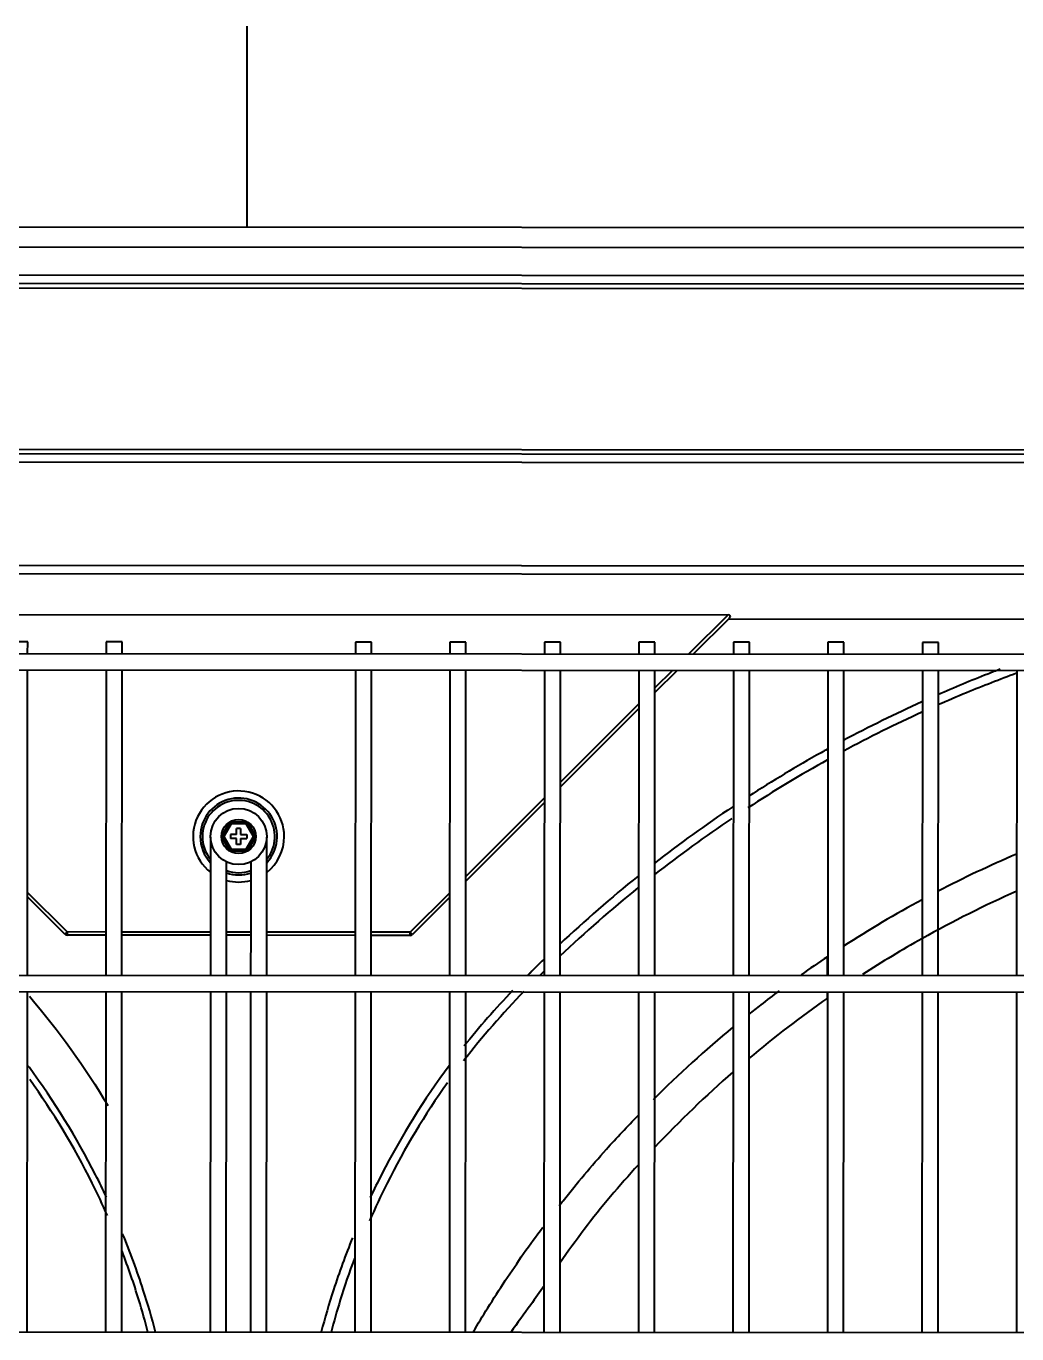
# Model space of a CAD drawing. Extents: x 58467 to 79089, y -33726 to -17391.
# Drawn here: x 72333.04 to 72357.67, y -20956.58 to -20924.04 of the extents above; entities that cross this region are included whole.
import ezdxf

# ---------------------------------------------------------------- set-up
doc = ezdxf.new("R2010")
doc.units = 0
doc.header["$LTSCALE"] = 100
doc.layers.add('+ENTE-ST-DOSEME USTU KONDDRENAJ', color=110, linetype='DOSEMEUSTUKONDENSDRENAJ_LINE', lineweight=40)
doc.linetypes.add('DOSEMEUSTUKONDENSDRENAJ_LINE', pattern='A,300,-40,["CD",Standard,S=15,R=0,X=-35,Y=-7.5],0', length=340)

# ---------------------------------------------------------------- blocks, each defined once
blk = doc.blocks.new('FUAYE KLİMA SANT')
at = {"color": 3}
for p, q in [((54125.869, -33630.125, 1.271), (54125.872, -33625.125, 1.271)), ((54067.687, -33630.089, 1.271), (54183.689, -33630.16, 1.271)), ((54183.689, -33630.66, 1.271), (54067.687, -33630.589, 1.271)), ((54073.094, -33631.288, 1.271), (54178.238, -33631.352, 1.271)), ((54178.238, -33631.677, 1.271), (54073.093, -33631.612, 1.271)), ((54178.238, -33631.564, 1.271), (54073.094, -33631.5, 1.271)), ((54073.091, -33635.618, 1.271), (54178.236, -33635.682, 1.271)), ((54073.091, -33635.73, 1.271), (54178.235, -33635.794, 1.271)), ((54178.235, -33636.006, 1.271), (54073.091, -33635.942, 1.271)), ((54073.082, -33638.509, 1.271), (54178.241, -33638.573, 1.271)), ((54178.088, -33638.785, 1.271), (54073.235, -33638.721, 1.271)), ((54113.496, -33639.758, 1.271), (54137.825, -33639.773, 1.271)), ((54137.825, -33639.773, 1.271), (54136.844, -33640.752, 1.271)), ((54137.858, -33639.853, 1.271), (54136.957, -33640.752, 1.271)), ((54137.838, -33639.873, 1.271), (54148.66, -33639.879, 1.271)), ((54178.409, -33640.777, 1.271), (54072.954, -33640.713, 1.271)), ((54120.411, -33640.442, 1.271), (54120.011, -33640.442, 1.271)), ((54120.41, -33640.742, 1.271), (54120.411, -33640.442, 1.271)), ((54122.36, -33640.443, 1.271), (54122.36, -33640.744, 1.271)), ((54122.76, -33640.444, 1.271), (54122.36, -33640.443, 1.271)), ((54122.76, -33640.744, 1.271), (54122.76, -33640.444, 1.271)), ((54128.559, -33640.447, 1.271), (54128.559, -33640.747, 1.271)), ((54128.959, -33640.447, 1.271), (54128.559, -33640.447, 1.271)), ((54128.959, -33640.748, 1.271), (54128.959, -33640.447, 1.271)), ((54130.909, -33640.449, 1.271), (54130.909, -33640.749, 1.271)), ((54131.309, -33640.449, 1.271), (54130.909, -33640.449, 1.271)), ((54131.309, -33640.749, 1.271), (54131.309, -33640.449, 1.271)), ((54133.259, -33640.45, 1.271), (54133.258, -33640.75, 1.271)), ((54133.659, -33640.45, 1.271), (54133.259, -33640.45, 1.271)), ((54133.658, -33640.751, 1.271), (54133.659, -33640.45, 1.271)), ((54135.608, -33640.451, 1.271), (54135.608, -33640.752, 1.271)), ((54136.008, -33640.452, 1.271), (54135.608, -33640.451, 1.271)), ((54136.008, -33640.752, 1.271), (54136.008, -33640.452, 1.271)), ((54137.958, -33640.453, 1.271), (54137.958, -33640.753, 1.271)), ((54138.358, -33640.453, 1.271), (54137.958, -33640.453, 1.271)), ((54138.358, -33640.753, 1.271), (54138.358, -33640.453, 1.271)), ((54140.308, -33640.454, 1.271), (54140.307, -33640.755, 1.271)), ((54140.707, -33640.455, 1.271), (54140.308, -33640.454, 1.271)), ((54140.707, -33640.755, 1.271), (54140.707, -33640.455, 1.271)), ((54142.657, -33640.456, 1.271), (54142.657, -33640.756, 1.271)), ((54143.057, -33640.456, 1.271), (54142.657, -33640.456, 1.271)), ((54143.057, -33640.756, 1.271), (54143.057, -33640.456, 1.271)), ((54072.954, -33641.113, 1.271), (54178.409, -33641.177, 1.271)), ((54120.406, -33648.741, 1.271), (54120.41, -33641.142, 1.271)), ((54122.36, -33641.144, 1.271), (54122.355, -33648.743, 1.271)), ((54122.755, -33648.743, 1.271), (54122.76, -33641.144, 1.271)), ((54128.559, -33641.147, 1.271), (54128.554, -33648.746, 1.271)), ((54128.954, -33648.747, 1.271), (54128.959, -33641.148, 1.271)), ((54130.909, -33641.149, 1.271), (54130.904, -33648.748, 1.271)), ((54131.304, -33648.748, 1.271), (54131.309, -33641.149, 1.271)), ((54133.258, -33641.15, 1.271), (54133.254, -33648.749, 1.271)), ((54133.654, -33648.749, 1.271), (54133.658, -33641.151, 1.271)), ((54135.608, -33641.152, 1.271), (54135.603, -33648.751, 1.271)), ((54136.003, -33648.751, 1.271), (54136.008, -33641.152, 1.271)), ((54136.557, -33641.152, 1.271), (54136.007, -33641.701, 1.271)), ((54136.444, -33641.152, 1.271), (54136.008, -33641.588, 1.271)), ((54137.958, -33641.153, 1.271), (54137.953, -33648.752, 1.271)), ((54138.353, -33648.752, 1.271), (54138.357, -33641.153, 1.271)), ((54140.307, -33641.155, 1.271), (54140.303, -33648.754, 1.271)), ((54140.702, -33648.754, 1.271), (54140.707, -33641.155, 1.271)), ((54142.657, -33641.156, 1.271), (54142.652, -33648.755, 1.271)), ((54143.052, -33648.755, 1.271), (54143.057, -33641.156, 1.271)), ((54145.006, -33641.157, 1.271), (54145.002, -33648.756, 1.271)), ((54135.607, -33641.988, 1.271), (54133.657, -33643.936, 1.271)), ((54135.607, -33642.101, 1.271), (54133.656, -33644.049, 1.271)), ((54133.256, -33644.336, 1.271), (54131.305, -33646.284, 1.271)), ((54133.256, -33644.449, 1.271), (54131.305, -33646.397, 1.271)), ((54125.232, -33645.285, 1.271), (54125.445, -33644.918, 1.271)), ((54125.445, -33644.918, 1.271), (54125.87, -33644.918, 1.271)), ((54125.474, -33644.968, 1.271), (54125.445, -33644.918, 1.271)), ((54125.87, -33644.918, 1.271), (54125.841, -33644.968, 1.271)), ((54125.87, -33644.918, 1.271), (54126.082, -33645.286, 1.271)), ((54125.474, -33644.968, 1.271), (54125.29, -33645.285, 1.271)), ((54125.457, -33645.236, 1.271), (54125.457, -33645.336, 1.271)), ((54125.607, -33645.236, 1.271), (54125.457, -33645.236, 1.271)), ((54125.841, -33644.968, 1.271), (54125.474, -33644.968, 1.271)), ((54125.707, -33645.086, 1.271), (54125.607, -33645.086, 1.271)), ((54125.607, -33645.236, 1.271), (54125.607, -33645.086, 1.271)), ((54125.707, -33645.086, 1.271), (54125.707, -33645.236, 1.271)), ((54125.707, -33645.236, 1.271), (54125.857, -33645.236, 1.271)), ((54126.024, -33645.286, 1.271), (54125.841, -33644.968, 1.271)), ((54125.857, -33645.236, 1.271), (54125.857, -33645.336, 1.271)), ((54124.957, -33645.299, 1.271), (54124.957, -33646.678, 1.271)), ((54125.445, -33645.654, 1.271), (54125.232, -33645.285, 1.271)), ((54125.29, -33645.285, 1.271), (54125.232, -33645.285, 1.271)), ((54125.29, -33645.285, 1.271), (54125.473, -33645.604, 1.271)), ((54125.473, -33645.604, 1.271), (54125.445, -33645.654, 1.271)), ((54125.607, -33645.336, 1.271), (54125.457, -33645.336, 1.271)), ((54125.473, -33645.604, 1.271), (54125.841, -33645.604, 1.271)), ((54125.607, -33645.486, 1.271), (54125.607, -33645.336, 1.271)), ((54125.707, -33645.486, 1.271), (54125.607, -33645.486, 1.271)), ((54125.707, -33645.336, 1.271), (54125.707, -33645.486, 1.271)), ((54125.707, -33645.336, 1.271), (54125.857, -33645.336, 1.271)), ((54125.841, -33645.604, 1.271), (54126.024, -33645.286, 1.271)), ((54125.869, -33645.654, 1.271), (54125.841, -33645.604, 1.271)), ((54126.082, -33645.286, 1.271), (54125.869, -33645.654, 1.271)), ((54126.082, -33645.286, 1.271), (54126.024, -33645.286, 1.271)), ((54126.356, -33646.679, 1.271), (54126.357, -33645.305, 1.271)), ((54125.357, -33646.678, 1.271), (54125.357, -33645.918, 1.271)), ((54125.869, -33645.654, 1.271), (54125.445, -33645.654, 1.271)), ((54125.957, -33645.918, 1.271), (54125.956, -33646.679, 1.271)), ((54121.39, -33647.661, 1.271), (54120.407, -33646.677, 1.271)), ((54121.334, -33647.718, 1.271), (54120.407, -33646.79, 1.271)), ((54124.957, -33646.678, 1.271), (54124.956, -33646.961, 1.271)), ((54125.356, -33646.961, 1.271), (54125.357, -33646.678, 1.271)), ((54125.956, -33646.679, 1.271), (54125.956, -33646.962, 1.271)), ((54126.356, -33646.962, 1.271), (54126.356, -33646.679, 1.271)), ((54130.905, -33646.684, 1.271), (54129.921, -33647.667, 1.271)), ((54130.905, -33646.797, 1.271), (54129.978, -33647.723, 1.271)), ((54124.956, -33646.961, 1.271), (54124.956, -33647.327, 1.271)), ((54124.956, -33646.961, 1.271), (54124.956, -33646.961, 1.271)), ((54125.356, -33647.327, 1.271), (54125.356, -33646.961, 1.271)), ((54125.956, -33646.962, 1.271), (54125.956, -33647.327, 1.271)), ((54126.356, -33647.328, 1.271), (54126.356, -33646.962, 1.271)), ((54124.956, -33647.327, 1.271), (54124.956, -33647.609, 1.271)), ((54124.956, -33647.327, 1.271), (54124.956, -33647.327, 1.271)), ((54125.356, -33647.61, 1.271), (54125.356, -33647.327, 1.271)), ((54125.956, -33647.327, 1.271), (54125.956, -33647.61, 1.271)), ((54126.355, -33647.61, 1.271), (54126.356, -33647.328, 1.271)), ((54121.334, -33647.718, 1.271), (54121.39, -33647.661, 1.271)), ((54122.356, -33647.662, 1.271), (54121.39, -33647.661, 1.271)), ((54121.39, -33647.661, 1.271), (54121.39, -33647.741, 1.271)), ((54122.356, -33647.742, 1.271), (54121.39, -33647.741, 1.271)), ((54124.956, -33647.664, 1.271), (54122.756, -33647.662, 1.271)), ((54124.956, -33647.744, 1.271), (54122.756, -33647.742, 1.271)), ((54124.956, -33647.609, 1.271), (54124.955, -33648.744, 1.271)), ((54125.355, -33648.744, 1.271), (54125.356, -33647.61, 1.271)), ((54125.955, -33647.664, 1.271), (54125.356, -33647.664, 1.271)), ((54125.955, -33647.744, 1.271), (54125.356, -33647.744, 1.271)), ((54125.956, -33647.61, 1.271), (54125.955, -33648.745, 1.271)), ((54126.355, -33648.745, 1.271), (54126.355, -33647.61, 1.271)), ((54128.555, -33647.666, 1.271), (54126.355, -33647.664, 1.271)), ((54128.555, -33647.746, 1.271), (54126.355, -33647.744, 1.271)), ((54129.921, -33647.667, 1.271), (54128.955, -33647.666, 1.271)), ((54129.921, -33647.747, 1.271), (54128.955, -33647.746, 1.271)), ((54129.921, -33647.667, 1.271), (54129.978, -33647.723, 1.271)), ((54129.921, -33647.747, 1.271), (54129.921, -33647.667, 1.271)), ((54140.298, -33648.753, 1.271), (54140.298, -33648.281, 1.271)), ((54184.903, -33648.78, 1.271), (54066.541, -33648.708, 1.271)), ((54066.54, -33649.108, 1.271), (54184.903, -33649.18, 1.271)), ((54120.4, -33657.62, 1.271), (54120.405, -33649.141, 1.271)), ((54122.355, -33649.143, 1.271), (54122.35, -33657.621, 1.271)), ((54122.75, -33657.621, 1.271), (54122.755, -33649.143, 1.271)), ((54124.955, -33649.144, 1.271), (54124.95, -33657.622, 1.271)), ((54125.35, -33657.622, 1.271), (54125.355, -33649.144, 1.271)), ((54125.955, -33649.145, 1.271), (54125.949, -33657.623, 1.271)), ((54126.349, -33657.623, 1.271), (54126.355, -33649.145, 1.271)), ((54128.554, -33649.146, 1.271), (54128.549, -33657.625, 1.271)), ((54128.949, -33657.625, 1.271), (54128.954, -33649.147, 1.271)), ((54130.904, -33649.148, 1.271), (54130.899, -33657.626, 1.271)), ((54131.299, -33657.627, 1.271), (54131.304, -33649.148, 1.271)), ((54133.253, -33649.149, 1.271), (54133.248, -33657.628, 1.271)), ((54133.648, -33657.628, 1.271), (54133.653, -33649.149, 1.271)), ((54135.603, -33649.151, 1.271), (54135.598, -33657.629, 1.271)), ((54135.998, -33657.63, 1.271), (54136.003, -33649.151, 1.271)), ((54137.953, -33649.152, 1.271), (54137.947, -33657.631, 1.271)), ((54138.347, -33657.631, 1.271), (54138.353, -33649.152, 1.271)), ((54140.302, -33649.154, 1.271), (54140.297, -33657.632, 1.271)), ((54140.298, -33649.308, 1.271), (54140.298, -33649.153, 1.271)), ((54140.697, -33657.632, 1.271), (54140.702, -33649.154, 1.271)), ((54142.652, -33649.155, 1.271), (54142.647, -33657.634, 1.271)), ((54143.047, -33657.634, 1.271), (54143.052, -33649.155, 1.271)), ((54145.002, -33649.156, 1.271), (54144.996, -33657.635, 1.271)), ((54184.898, -33657.659, 1.271), (54066.535, -33657.587, 1.271))]:
    blk.add_line(p, q, dxfattribs=at)
for radius in [0.7, 0.425, 0.425]:
    blk.add_circle((54125.657, -33645.286, 1.271), radius, dxfattribs=at)
for centre, radius, start, end in [((54125.657, -33645.286, 1.271), 1.133, 359.9651, 231.822), ((54125.657, -33645.286, 1.271), 0.956, 316.9846, 179.9651), ((54125.657, -33645.286, 1.271), 0.9, 321.0008, 179.9651), ((54125.657, -33645.286, 1.271), 0.956, 179.9651, 222.9457), ((54125.657, -33645.286, 1.271), 0.9, 179.9651, 218.924), ((54125.657, -33645.286, 1.271), 1.133, 308.1026, 359.9651), ((54125.657, -33645.286, 1.271), 0.9, 250.5084, 289.4221), ((54125.657, -33645.286, 1.271), 0.956, 251.7007, 288.2294), ((54125.657, -33645.286, 1.271), 1.133, 254.6202, 285.3045), ((54121.39, -33647.661, 1.271), 0.08, 224.9651, 269.9651), ((54129.921, -33647.667, 1.271), 0.08, 269.9651, 314.9651)]:
    blk.add_arc(centre, radius, start, end, dxfattribs=at)
blk.add_ellipse((54137.745, -33639.853, 1.271), major_axis=(-0.137, -0.056), ratio=0.414214, start_param=2.356194, end_param=3.926991, dxfattribs=at)
for points, knots in [([(54144.592, -33641.126, 1.271), (54144.49, -33641.165, 1.271), (54144.387, -33641.204, 1.271), (54143.867, -33641.407, 1.271), (54143.453, -33641.579, 1.271), (54143.042, -33641.759, 1.271)], [0, 0, 0, 0, 0.197193, 0.197193, 1, 1, 1, 1]), ([(54145.001, -33641.225, 1.271), (54144.583, -33641.379, 1.271), (54144.168, -33641.54, 1.271), (54143.517, -33641.809, 1.271), (54143.281, -33641.91, 1.271), (54143.045, -33642.014, 1.271)], [0, 0, 0, 0, 0.635021, 0.635021, 1, 1, 1, 1]), ([(54140.295, -33643.115, 1.271), (54140.243, -33643.144, 1.271), (54140.192, -33643.172, 1.271), (54139.528, -33643.545, 1.271), (54138.927, -33643.906, 1.271), (54138.339, -33644.286, 1.271)], [0, 0, 0, 0, 0.077105, 0.077105, 1, 1, 1, 1]), ([(54145.003, -33646.648, 1.271), (54144.213, -33646.998, 1.271), (54142.924, -33647.642, 1.271), (54141.656, -33648.405, 1.271), (54141.168, -33648.721, 1.271)], [0, 0, 0, 0, 0.61117, 1, 1, 1, 1]), ([(54139.1, -33649.124, 1.271), (54138.945, -33649.24, 1.271), (54138.791, -33649.357, 1.271), (54138.539, -33649.553, 1.271), (54138.441, -33649.63, 1.271), (54138.343, -33649.708, 1.271)], [0, 0, 0, 0, 0.608126, 0.608126, 1, 1, 1, 1]), ([(54122.374, -33654.261, 1.271), (54122.285, -33654.073, 1.271), (54122.193, -33653.886, 1.271), (54121.624, -33652.772, 1.271), (54121.07, -33651.874, 1.271), (54120.444, -33651.023, 1.271), (54120.435, -33651.011, 1.271), (54120.426, -33650.998, 1.271)], [0, 0, 0, 0, 0.165073, 0.165073, 0.987864, 0.987864, 1, 1, 1, 1]), ([(54130.89, -33650.989, 1.271), (54130.263, -33651.835, 1.271), (54129.705, -33652.732, 1.271), (54129.118, -33653.874, 1.271), (54129.021, -33654.069, 1.271), (54128.928, -33654.266, 1.271)], [0, 0, 0, 0, 0.829987, 0.829987, 1, 1, 1, 1]), ([(54122.396, -33654.719, 1.271), (54122.275, -33654.445, 1.271), (54122.148, -33654.175, 1.271), (54121.566, -33653.008, 1.271), (54121.048, -33652.149, 1.271), (54120.461, -33651.332, 1.271)], [0, 0, 0, 0, 0.228133, 0.228133, 1, 1, 1, 1]), ([(54130.85, -33651.415, 1.271), (54130.285, -33652.209, 1.271), (54129.784, -33653.041, 1.271), (54129.194, -33654.22, 1.271), (54129.048, -33654.532, 1.271), (54128.911, -33654.849, 1.271)], [0, 0, 0, 0, 0.739872, 0.739872, 1, 1, 1, 1]), ([(54133.63, -33654.47, 1.271), (54133.662, -33654.429, 1.271), (54134.038, -33653.95, 1.271), (54134.675, -33653.186, 1.271), (54135.322, -33652.501, 1.271), (54135.589, -33652.224, 1.271)], [0, 0, 0, 0, 0.052501, 0.612417, 1, 1, 1, 1]), ([(54135.591, -33653.46, 1.271), (54135.125, -33653.97, 1.271), (54134.452, -33654.76, 1.271), (54133.845, -33655.615, 1.271), (54133.647, -33655.897, 1.271)], [0, 0, 0, 0, 0.672281, 1, 1, 1, 1]), ([(54131.49, -33657.609, 1.271), (54131.608, -33657.41, 1.271), (54132.007, -33656.75, 1.271), (54132.583, -33655.879, 1.271), (54133.059, -33655.222, 1.271), (54133.222, -33655.004, 1.271)], [0, 0, 0, 0, 0.221999, 0.739418, 1, 1, 1, 1]), ([(54123.59, -33657.614, 1.271), (54123.498, -33657.262, 1.271), (54123.396, -33656.913, 1.271), (54123.132, -33656.095, 1.271), (54122.962, -33655.628, 1.271), (54122.773, -33655.167, 1.271)], [0, 0, 0, 0, 0.420981, 0.420981, 1, 1, 1, 1]), ([(54128.489, -33655.269, 1.271), (54128.316, -33655.695, 1.271), (54128.159, -33656.126, 1.271), (54127.905, -33656.908, 1.271), (54127.802, -33657.259, 1.271), (54127.709, -33657.613, 1.271)], [0, 0, 0, 0, 0.555539, 0.555539, 1, 1, 1, 1]), ([(54123.403, -33657.62, 1.271), (54123.334, -33657.35, 1.271), (54123.258, -33657.081, 1.271), (54123.052, -33656.409, 1.271), (54122.913, -33656.005, 1.271), (54122.761, -33655.606, 1.271)], [0, 0, 0, 0, 0.398194, 0.398194, 1, 1, 1, 1]), ([(54128.534, -33655.785, 1.271), (54128.407, -33656.127, 1.271), (54128.29, -33656.471, 1.271), (54128.101, -33657.084, 1.271), (54128.025, -33657.352, 1.271), (54127.955, -33657.621, 1.271)], [0, 0, 0, 0, 0.563574, 0.563574, 1, 1, 1, 1]), ([(54133.251, -33656.465, 1.271), (54133.142, -33656.622, 1.271), (54132.87, -33657.008, 1.271), (54132.586, -33657.391, 1.271), (54132.423, -33657.624, 1.271)], [0, 0, 0, 0, 0.404883, 1, 1, 1, 1])]:
    blk.add_open_spline(points, degree=3, knots=knots, dxfattribs=at)
for points in [[(54142.647, -33641.935, 1.271), (54141.984, -33642.235, 1.271), (54141.331, -33642.558, 1.271), (54140.692, -33642.899, 1.271)], [(54142.647, -33642.192, 1.271), (54141.988, -33642.493, 1.271), (54141.337, -33642.817, 1.271), (54140.697, -33643.162, 1.271)], [(54140.301, -33643.379, 1.271), (54139.624, -33643.755, 1.271), (54138.962, -33644.154, 1.271), (54138.317, -33644.575, 1.271)], [(54137.942, -33644.546, 1.271), (54137.273, -33644.992, 1.271), (54136.62, -33645.463, 1.271), (54135.985, -33645.957, 1.271)], [(54137.916, -33644.841, 1.271), (54137.259, -33645.283, 1.271), (54136.62, -33645.748, 1.271), (54135.997, -33646.235, 1.271)], [(54144.998, -33645.725, 1.271), (54144.335, -33646.009, 1.271), (54143.685, -33646.316, 1.271), (54143.048, -33646.648, 1.271)], [(54135.589, -33646.27, 1.271), (54134.918, -33646.81, 1.271), (54134.266, -33647.377, 1.271), (54133.634, -33647.972, 1.271)], [(54135.593, -33646.557, 1.271), (54134.922, -33647.1, 1.271), (54134.271, -33647.671, 1.271), (54133.642, -33648.267, 1.271)], [(54142.65, -33646.858, 1.271), (54141.984, -33647.218, 1.271), (54141.332, -33647.604, 1.271), (54140.694, -33648.016, 1.271)], [(54133.242, -33648.348, 1.271), (54133.128, -33648.458, 1.271), (54133.015, -33648.569, 1.271), (54132.903, -33648.682, 1.271)], [(54140.296, -33648.278, 1.271), (54140.077, -33648.425, 1.271), (54139.859, -33648.575, 1.271), (54139.643, -33648.728, 1.271)], [(54132.903, -33648.682, 1.271), (54132.882, -33648.702, 1.271), (54132.861, -33648.723, 1.271), (54132.84, -33648.744, 1.271)], [(54133.247, -33648.648, 1.271), (54133.214, -33648.68, 1.271), (54133.182, -33648.712, 1.271), (54133.149, -33648.744, 1.271)], [(54132.752, -33649.141, 1.271), (54132.217, -33649.688, 1.271), (54131.715, -33650.268, 1.271), (54131.252, -33650.87, 1.271)], [(54132.47, -33649.12, 1.271), (54132.044, -33649.564, 1.271), (54131.642, -33650.025, 1.271), (54131.263, -33650.503, 1.271)], [(54120.456, -33649.261, 1.271), (54121.184, -33650.115, 1.271), (54121.835, -33651.022, 1.271), (54122.409, -33651.982, 1.271)], [(54140.298, -33649.306, 1.271), (54139.634, -33649.771, 1.271), (54138.981, -33650.27, 1.271), (54138.345, -33650.806, 1.271)], [(54137.947, -33650.031, 1.271), (54137.258, -33650.601, 1.271), (54136.597, -33651.203, 1.271), (54135.963, -33651.836, 1.271)], [(54137.948, -33651.146, 1.271), (54137.277, -33651.734, 1.271), (54136.626, -33652.362, 1.271), (54135.995, -33653.026, 1.271)]]:
    blk.add_open_spline(points, degree=3, dxfattribs=at)

msp = doc.modelspace()

# ---------------------------------------------------------------- block references
at = {"layer": '+ENTE-ST-DOSEME USTU KONDDRENAJ', "color": 3, "linetype": 'Continuous'}
msp.add_blockref('FUAYE KLİMA SANT', (18212.664, 12701.082), dxfattribs=at)

doc.saveas('drawing.dxf')
